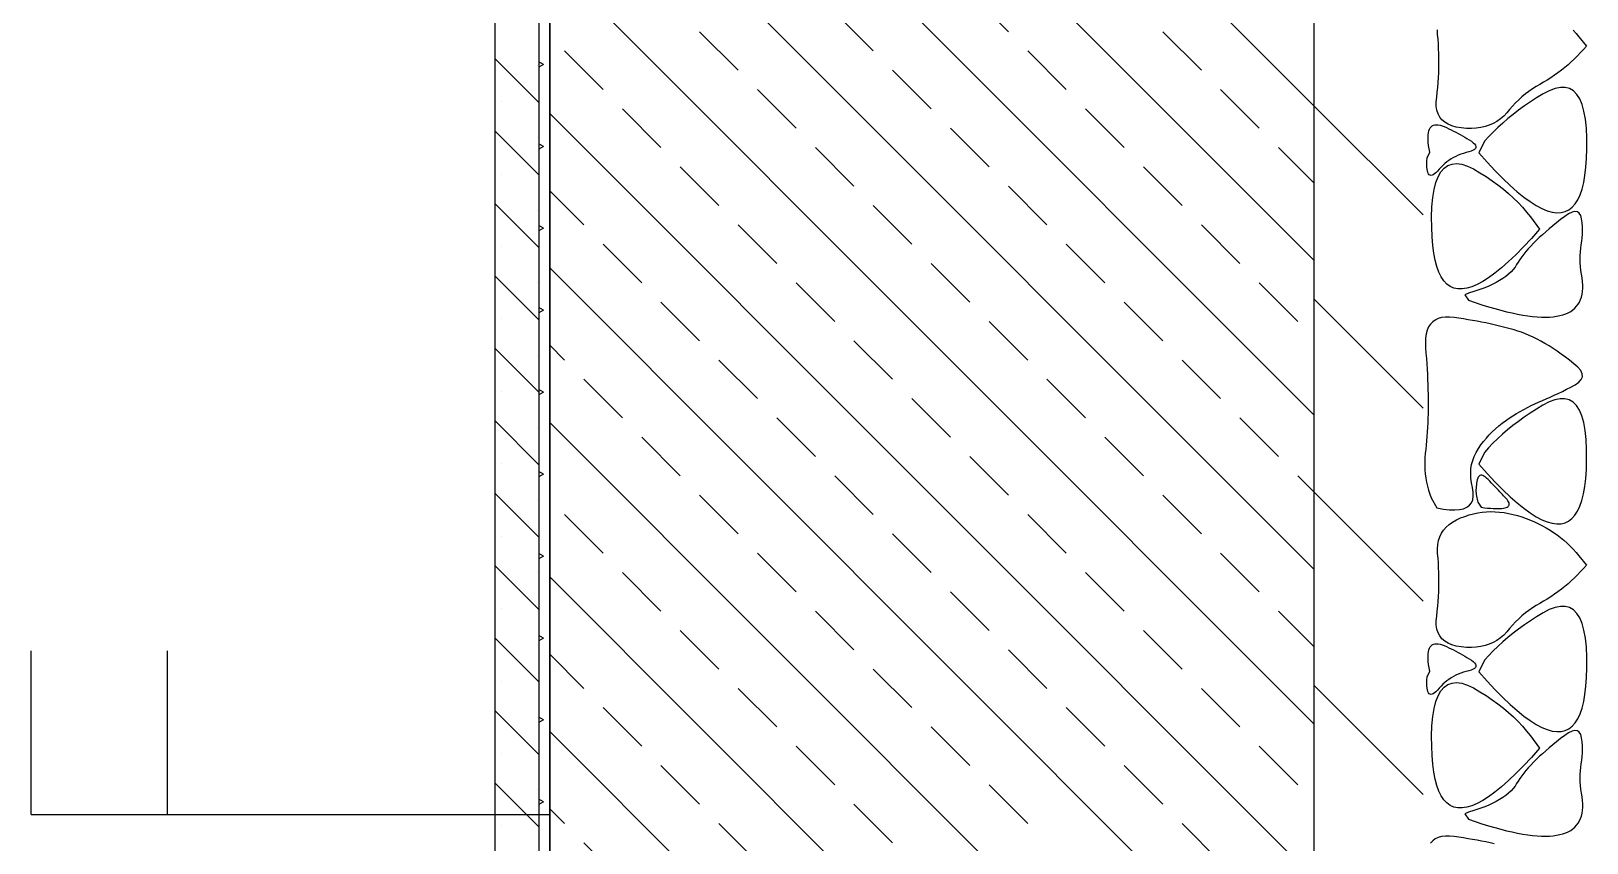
# Model space of a CAD drawing. Header units: metres. Extents: x -220 to 294, y -29 to 18.
# Drawn here: x 233.586 to 237.149, y 9.521 to 11.379 of the extents above; entities that cross this region are included whole.
import ezdxf

# ---------------------------------------------------------------- set-up
doc = ezdxf.new("R2010")
doc.units = ezdxf.units.M
doc.header["$MEASUREMENT"] = 0
doc.linetypes.add('DASHED4', pattern=[0.1875, 0.125, -0.0625])
for name, color, linetype in [('Cizgi', 7, 'Continuous'), ('Rota', 7, 'Continuous'), ('Standart', 7, 'Continuous'), ('Tarama', 7, 'Continuous')]:
    doc.layers.add(name, color=color, linetype=linetype)

msp = doc.modelspace()

# ---------------------------------------------------------------- linework, layer by layer
at = {"layer": 'Cizgi', "color": 59, "linetype": 'Continuous', "lineweight": -3}
for p, q in [((234.6488, 7.7242), (234.6488, 15.0424)), ((234.7738, 15.0424), (234.7738, 6.8492))]:
    msp.add_line(p, q, dxfattribs=at)
at = {"layer": 'Cizgi', "color": 38, "linetype": 'Continuous', "lineweight": -3}
msp.add_line((234.7488, 15.0424), (234.7488, 6.8492), dxfattribs=at)
at = {"layer": 'Cizgi', "color": 73, "linetype": 'DASHED4', "lineweight": -3}
msp.add_line((234.7738, 6.0992), (234.7738, 15.0424), dxfattribs=at)
at = {"layer": 'Rota', "color": 7, "linetype": 'Continuous', "lineweight": -3}
for p, q in [((234.7738, 4.9742), (234.7738, 15.0424)), ((236.5238, 15.0424), (236.5238, 6.2242))]:
    msp.add_line(p, q, dxfattribs=at)
at = {"layer": 'Standart', "color": 58, "linetype": 'Continuous', "lineweight": -3}
for p, q in [((233.5863, 9.5861), (233.5863, 9.9611)), ((233.8988, 9.5861), (233.8988, 9.9611)), ((233.5863, 9.5861), (234.7738, 9.5861))]:
    msp.add_line(p, q, dxfattribs=at)
at = {"layer": 'Tarama', "color": 58, "linetype": 'Continuous', "lineweight": -3}
for p, q in [((236.5238, 11.2081), (234.7738, 12.9581)), ((236.5238, 10.8546), (234.7738, 12.6046)), ((236.5238, 10.501), (234.7738, 12.251)), ((236.5238, 10.1475), (234.7738, 11.8975)), ((236.5238, 9.7939), (234.7738, 11.5439)), ((235.8241, 11.3775), (235.7357, 11.4659)), ((235.5148, 11.3333), (235.4264, 11.4217)), ((235.2054, 11.2891), (235.117, 11.3775)), ((236.2661, 11.2891), (236.1777, 11.3775)), ((234.896, 11.2449), (234.8076, 11.3333)), ((235.9567, 11.2449), (235.8683, 11.3333)), ((234.7488, 11.2154), (234.6488, 11.3154)), ((234.7469, 11.3002), (234.7469, 11.3002)), ((234.7594, 11.3026), (234.7488, 11.3087)), ((234.7594, 11.3026), (234.7488, 11.2965)), ((235.6473, 11.2007), (235.5589, 11.2891)), ((235.338, 11.1565), (235.2496, 11.2449)), ((236.3986, 11.1565), (236.3102, 11.2449)), ((234.664, 11.2173), (234.664, 11.2173)), ((236.5238, 9.4404), (234.7738, 11.1904)), ((235.0286, 11.1123), (234.9402, 11.2007)), ((236.0893, 11.1123), (236.0009, 11.2007)), ((236.7738, 10.9581), (236.5238, 11.2081)), ((235.7799, 11.0681), (235.6915, 11.1565)), ((234.7488, 11.0496), (234.6488, 11.1496)), ((234.7469, 11.1344), (234.7469, 11.1344)), ((234.7594, 11.1151), (234.7488, 11.1212)), ((234.7594, 11.1151), (234.7488, 11.109)), ((235.4706, 11.0239), (235.3822, 11.1123)), ((236.5238, 11.0313), (236.4428, 11.1123)), ((234.664, 11.0516), (234.664, 11.0516)), ((235.1612, 10.9798), (235.0728, 11.0681)), ((236.2219, 10.9798), (236.1335, 11.0681)), ((234.8518, 10.9356), (234.7738, 11.0136)), ((235.9125, 10.9356), (235.8241, 11.0239)), ((234.7488, 10.8839), (234.6488, 10.9839)), ((235.6031, 10.8914), (235.5148, 10.9798)), ((234.7469, 10.9687), (234.7469, 10.9687)), ((234.7594, 10.9276), (234.7488, 10.9337)), ((234.7594, 10.9276), (234.7488, 10.9215)), ((235.2938, 10.8472), (235.2054, 10.9356)), ((236.3544, 10.8472), (236.2661, 10.9356)), ((234.664, 10.8858), (234.664, 10.8858)), ((234.9844, 10.803), (234.896, 10.8914)), ((236.0451, 10.803), (235.9567, 10.8914)), ((236.5238, 9.0868), (234.7738, 10.8368)), ((235.7357, 10.7588), (235.6473, 10.8472)), ((234.7488, 10.7182), (234.6488, 10.8182)), ((234.7469, 10.803), (234.7469, 10.803)), ((235.4264, 10.7146), (235.338, 10.803)), ((236.487, 10.7146), (236.3986, 10.803)), ((235.117, 10.6704), (235.0286, 10.7588)), ((236.1777, 10.6704), (236.0893, 10.7588)), ((236.7738, 10.5162), (236.5238, 10.7662)), ((234.7594, 10.7401), (234.7488, 10.7462)), ((234.7594, 10.7401), (234.7488, 10.734)), ((234.664, 10.7201), (234.664, 10.7201)), ((235.8683, 10.6262), (235.7799, 10.7146)), ((234.7488, 10.5524), (234.6488, 10.6524)), ((234.8076, 10.6262), (234.7738, 10.66)), ((235.5589, 10.582), (235.4706, 10.6704)), ((234.7469, 10.6373), (234.7469, 10.6373)), ((235.2496, 10.5378), (235.1612, 10.6262)), ((236.3102, 10.5378), (236.2219, 10.6262)), ((234.9402, 10.4936), (234.8518, 10.582)), ((236.0009, 10.4936), (235.9125, 10.582)), ((234.664, 10.5544), (234.664, 10.5544)), ((234.7594, 10.5526), (234.7488, 10.5587)), ((234.7594, 10.5526), (234.7488, 10.5465)), ((235.6915, 10.4494), (235.6031, 10.5378)), ((234.7488, 10.3867), (234.6488, 10.4867)), ((236.5238, 8.7332), (234.7738, 10.4832)), ((235.3822, 10.4052), (235.2938, 10.4936)), ((236.4428, 10.4052), (236.3544, 10.4936)), ((234.7469, 10.4715), (234.7469, 10.4715)), ((235.0728, 10.361), (234.9844, 10.4494)), ((236.1335, 10.361), (236.0451, 10.4494)), ((235.8241, 10.3168), (235.7357, 10.4052)), ((234.664, 10.3887), (234.664, 10.3887)), ((234.7594, 10.3651), (234.7488, 10.3712)), ((234.7594, 10.3651), (234.7488, 10.359)), ((235.5148, 10.2726), (235.4264, 10.361)), ((236.5238, 10.3242), (236.487, 10.361)), ((234.7488, 10.221), (234.6488, 10.321)), ((234.7469, 10.3058), (234.7469, 10.3058)), ((235.2054, 10.2285), (235.117, 10.3168)), ((236.2661, 10.2285), (236.1777, 10.3168)), ((236.7738, 10.0742), (236.5238, 10.3242)), ((234.896, 10.1843), (234.8076, 10.2726)), ((235.9567, 10.1843), (235.8683, 10.2726)), ((235.6473, 10.1401), (235.5589, 10.2285)), ((234.664, 10.2229), (234.664, 10.2229)), ((234.7488, 10.0553), (234.6488, 10.1553)), ((234.7594, 10.1776), (234.7488, 10.1837)), ((234.7594, 10.1776), (234.7488, 10.1715)), ((235.338, 10.0959), (235.2496, 10.1843)), ((236.3986, 10.0959), (236.3102, 10.1843)), ((234.7469, 10.1401), (234.7469, 10.1401)), ((236.5238, 8.3797), (234.7738, 10.1297)), ((235.0286, 10.0517), (234.9402, 10.1401)), ((236.0893, 10.0517), (236.0009, 10.1401)), ((235.7799, 10.0075), (235.6915, 10.0959)), ((234.664, 10.0572), (234.664, 10.0572)), ((235.4706, 9.9633), (235.3822, 10.0517)), ((236.5238, 9.9707), (236.4428, 10.0517)), ((234.7488, 9.8895), (234.6488, 9.9895)), ((234.7594, 9.9901), (234.7488, 9.9962)), ((234.7594, 9.9901), (234.7488, 9.984)), ((235.1612, 9.9191), (235.0728, 10.0075)), ((236.2219, 9.9191), (236.1335, 10.0075)), ((234.7469, 9.9743), (234.7469, 9.9743)), ((234.8518, 9.8749), (234.7738, 9.9529)), ((235.9125, 9.8749), (235.8241, 9.9633)), ((235.6031, 9.8307), (235.5148, 9.9191)), ((234.664, 9.8915), (234.664, 9.8915)), ((235.2938, 9.7865), (235.2054, 9.8749)), ((236.3544, 9.7865), (236.2661, 9.8749)), ((236.7738, 9.6323), (236.5238, 9.8823)), ((234.7488, 9.7238), (234.6488, 9.8238)), ((234.7469, 9.8086), (234.7469, 9.8086)), ((234.7594, 9.8026), (234.7488, 9.8087)), ((234.7594, 9.8026), (234.7488, 9.7965)), ((234.9844, 9.7423), (234.896, 9.8307)), ((236.0451, 9.7423), (235.9567, 9.8307)), ((236.5238, 8.0261), (234.7738, 9.7761)), ((235.7357, 9.6981), (235.6473, 9.7865)), ((234.664, 9.7257), (234.664, 9.7257)), ((235.4264, 9.6539), (235.338, 9.7423)), ((236.487, 9.6539), (236.3986, 9.7423)), ((235.117, 9.6097), (235.0286, 9.6981)), ((236.1777, 9.6097), (236.0893, 9.6981)), ((234.7488, 9.5581), (234.6488, 9.6581)), ((234.7469, 9.6429), (234.7469, 9.6429)), ((234.7594, 9.6151), (234.7488, 9.6212)), ((235.8683, 9.5655), (235.7799, 9.6539)), ((234.7594, 9.6151), (234.7488, 9.609)), ((234.8076, 9.5655), (234.7738, 9.5994)), ((235.5589, 9.5213), (235.4706, 9.6097)), ((234.664, 9.56), (234.664, 9.56)), ((235.2496, 9.4772), (235.1612, 9.5655)), ((236.3102, 9.4772), (236.2219, 9.5655)), ((234.9402, 9.433), (234.8518, 9.5213))]:
    msp.add_line(p, q, dxfattribs=at)
at = {"layer": 'Tarama', "color": 36, "linetype": 'Continuous', "lineweight": -3}
for p, q in [((236.8069, 11.3713), (236.8067, 11.3817)), ((236.8079, 11.3604), (236.8069, 11.3713)), ((237.1175, 11.3808), (237.1242, 11.3734)), ((237.1242, 11.3734), (237.1307, 11.3657)), ((237.1307, 11.3657), (237.1477, 11.3446)), ((236.8087, 11.3495), (236.8079, 11.3604)), ((236.8093, 11.3385), (236.8087, 11.3495)), ((236.8098, 11.3275), (236.8093, 11.3385)), ((237.1343, 11.3296), (237.1274, 11.3224)), ((237.1411, 11.337), (237.1343, 11.3296)), ((237.1477, 11.3446), (237.1411, 11.337)), ((236.8096, 11.2834), (236.8099, 11.2944)), ((236.81, 11.3165), (236.8098, 11.3275)), ((236.8099, 11.2944), (236.8101, 11.3055)), ((236.8101, 11.3055), (236.81, 11.3165)), ((237.0981, 11.2956), (237.0904, 11.2894)), ((237.1057, 11.3019), (237.0981, 11.2956)), ((237.1131, 11.3085), (237.1057, 11.3019)), ((237.1203, 11.3154), (237.1131, 11.3085)), ((237.1274, 11.3224), (237.1203, 11.3154)), ((236.8074, 11.2501), (236.8083, 11.2612)), ((236.8083, 11.2612), (236.809, 11.2723)), ((236.809, 11.2723), (236.8096, 11.2834)), ((237.0497, 11.2616), (237.0411, 11.2566)), ((237.0581, 11.2667), (237.0497, 11.2616)), ((237.0664, 11.2721), (237.0581, 11.2667)), ((237.0746, 11.2776), (237.0664, 11.2721)), ((237.0826, 11.2834), (237.0746, 11.2776)), ((237.0904, 11.2894), (237.0826, 11.2834)), ((236.8039, 11.2169), (236.8049, 11.2278)), ((236.8049, 11.2278), (236.8063, 11.239)), ((236.8063, 11.239), (236.8074, 11.2501)), ((237.0002, 11.2285), (236.9928, 11.2218)), ((237.0079, 11.2349), (237.0002, 11.2285)), ((237.0159, 11.2409), (237.0079, 11.2349)), ((237.024, 11.2465), (237.0159, 11.2409)), ((237.0337, 11.226), (237.0195, 11.2168)), ((237.0324, 11.2517), (237.024, 11.2465)), ((237.0411, 11.2566), (237.0324, 11.2517)), ((237.0484, 11.235), (237.0337, 11.226)), ((237.0628, 11.2425), (237.0484, 11.235)), ((237.076, 11.2475), (237.0628, 11.2425)), ((237.0882, 11.2499), (237.076, 11.2475)), ((237.0992, 11.2498), (237.0882, 11.2499)), ((237.1091, 11.2471), (237.0992, 11.2498)), ((237.1179, 11.2418), (237.1091, 11.2471)), ((237.1256, 11.234), (237.1179, 11.2418)), ((237.1323, 11.2237), (237.1256, 11.234)), ((237.1378, 11.2108), (237.1323, 11.2237)), ((236.804, 11.2069), (236.8039, 11.2169)), ((236.8053, 11.1978), (236.804, 11.2069)), ((236.808, 11.1896), (236.8053, 11.1978)), ((236.8118, 11.1822), (236.808, 11.1896)), ((236.9653, 11.1915), (236.9584, 11.1842)), ((236.9719, 11.1995), (236.9653, 11.1915)), ((236.9799, 11.1883), (236.9677, 11.1785)), ((236.9786, 11.2073), (236.9719, 11.1995)), ((236.9856, 11.2148), (236.9786, 11.2073)), ((236.9926, 11.198), (236.9799, 11.1883)), ((236.9928, 11.2218), (236.9856, 11.2148)), ((237.0058, 11.2075), (236.9926, 11.198)), ((237.0195, 11.2168), (237.0058, 11.2075)), ((237.1422, 11.1953), (237.1378, 11.2108)), ((237.1454, 11.1773), (237.1422, 11.1953)), ((236.7871, 11.1505), (236.7885, 11.1542)), ((236.7885, 11.1542), (236.7902, 11.1573)), ((236.7902, 11.1573), (236.7923, 11.1598)), ((236.7923, 11.1598), (236.7948, 11.1618)), ((236.7948, 11.1618), (236.7976, 11.1632)), ((236.7976, 11.1632), (236.8008, 11.1641)), ((236.8008, 11.1641), (236.8043, 11.1644)), ((236.8043, 11.1644), (236.8083, 11.1642)), ((236.8083, 11.1642), (236.8125, 11.1634)), ((236.8169, 11.1758), (236.8118, 11.1822)), ((236.8125, 11.1634), (236.8172, 11.1621)), ((236.8233, 11.1703), (236.8169, 11.1758)), ((236.8172, 11.1621), (236.8222, 11.1602)), ((236.8222, 11.1602), (236.8275, 11.1579)), ((236.8309, 11.1656), (236.8233, 11.1703)), ((236.8275, 11.1579), (236.8328, 11.1554)), ((236.8397, 11.1619), (236.8309, 11.1656)), ((236.8328, 11.1554), (236.8381, 11.1528)), ((236.8381, 11.1528), (236.8433, 11.1502)), ((236.8498, 11.159), (236.8397, 11.1619)), ((236.8611, 11.1571), (236.8498, 11.159)), ((236.8731, 11.156), (236.8611, 11.1571)), ((236.8845, 11.1558), (236.8731, 11.156)), ((236.8955, 11.1564), (236.8845, 11.1558)), ((236.906, 11.1579), (236.8955, 11.1564)), ((236.916, 11.1602), (236.906, 11.1579)), ((236.9254, 11.1633), (236.916, 11.1602)), ((236.9344, 11.1672), (236.9254, 11.1633)), ((236.9449, 11.1583), (236.9343, 11.1479)), ((236.9429, 11.1721), (236.9344, 11.1672)), ((236.9509, 11.1777), (236.9429, 11.1721)), ((236.9561, 11.1685), (236.9449, 11.1583)), ((236.9584, 11.1842), (236.9509, 11.1777)), ((236.9677, 11.1785), (236.9561, 11.1685)), ((237.1476, 11.1567), (237.1454, 11.1773)), ((237.1487, 11.1336), (237.1476, 11.1567)), ((236.7852, 11.1363), (236.7854, 11.1416)), ((236.7852, 11.1304), (236.7852, 11.1363)), ((236.7857, 11.124), (236.7852, 11.1304)), ((236.7854, 11.1416), (236.7861, 11.1463)), ((236.7865, 11.1171), (236.7857, 11.124)), ((236.7861, 11.1463), (236.7871, 11.1505)), ((236.7876, 11.1096), (236.7865, 11.1171)), ((236.8433, 11.1502), (236.8486, 11.1475)), ((236.8486, 11.1475), (236.8538, 11.1447)), ((236.8538, 11.1447), (236.8589, 11.1419)), ((236.8589, 11.1419), (236.8641, 11.139)), ((236.8641, 11.139), (236.8692, 11.136)), ((236.8692, 11.136), (236.8743, 11.1329)), ((236.8743, 11.1329), (236.8794, 11.1298)), ((236.8794, 11.1298), (236.8844, 11.1266)), ((236.8844, 11.1266), (236.8886, 11.1235)), ((236.8886, 11.1235), (236.8918, 11.1206)), ((236.8918, 11.1206), (236.8939, 11.1178)), ((236.8939, 11.1178), (236.8949, 11.1151)), ((236.8949, 11.1151), (236.8949, 11.1126)), ((236.9146, 11.1268), (236.9017, 11.1002)), ((236.9242, 11.1374), (236.9146, 11.1268)), ((236.9343, 11.1479), (236.9242, 11.1374)), ((237.1488, 11.1097), (237.1487, 11.1336)), ((236.7824, 11.0743), (236.7825, 11.0811)), ((236.7825, 11.0811), (236.7828, 11.0887)), ((236.7828, 11.0887), (236.7892, 11.1015)), ((236.7892, 11.1015), (236.7876, 11.1096)), ((236.8281, 11.0795), (236.8235, 11.0756)), ((236.833, 11.083), (236.8281, 11.0795)), ((236.838, 11.0863), (236.833, 11.083)), ((236.8433, 11.0894), (236.838, 11.0863)), ((236.8487, 11.0922), (236.8433, 11.0894)), ((236.8544, 11.0947), (236.8487, 11.0922)), ((236.8602, 11.097), (236.8544, 11.0947)), ((236.8662, 11.0991), (236.8602, 11.097)), ((236.8725, 11.1009), (236.8662, 11.0991)), ((236.8787, 11.1025), (236.8725, 11.1009)), ((236.8841, 11.1042), (236.8787, 11.1025)), ((236.8884, 11.1061), (236.8841, 11.1042)), ((236.8916, 11.1081), (236.8884, 11.1061)), ((236.8938, 11.1103), (236.8916, 11.1081)), ((236.8949, 11.1126), (236.8938, 11.1103)), ((236.9017, 11.1002), (236.9208, 11.0788)), ((237.1467, 11.0672), (237.1482, 11.0875)), ((237.1482, 11.0875), (237.1488, 11.1097)), ((236.7826, 11.0683), (236.7824, 11.0743)), ((236.7831, 11.0631), (236.7826, 11.0683)), ((236.7839, 11.0587), (236.7831, 11.0631)), ((236.7849, 11.0551), (236.7839, 11.0587)), ((236.7863, 11.0522), (236.7849, 11.0551)), ((236.7879, 11.0502), (236.7863, 11.0522)), ((236.7897, 11.049), (236.7879, 11.0502)), ((236.7919, 11.0486), (236.7897, 11.049)), ((236.7943, 11.0489), (236.7919, 11.0486)), ((236.7971, 11.0501), (236.7943, 11.0489)), ((236.8, 11.0521), (236.7971, 11.0501)), ((236.8033, 11.0548), (236.8, 11.0521)), ((236.8031, 11.0321), (236.8083, 11.0456)), ((236.8069, 11.0584), (236.8033, 11.0548)), ((236.8107, 11.0627), (236.8069, 11.0584)), ((236.8083, 11.0456), (236.8145, 11.0566)), ((236.8148, 11.0673), (236.8107, 11.0627)), ((236.8145, 11.0566), (236.8219, 11.0651)), ((236.819, 11.0716), (236.8148, 11.0673)), ((236.8235, 11.0756), (236.819, 11.0716)), ((236.8219, 11.0651), (236.8304, 11.071)), ((236.8304, 11.071), (236.84, 11.0745)), ((236.84, 11.0745), (236.8506, 11.0755)), ((236.8506, 11.0755), (236.8624, 11.074)), ((236.8624, 11.074), (236.8752, 11.07)), ((236.8752, 11.07), (236.8892, 11.0634)), ((236.8892, 11.0634), (236.904, 11.0548)), ((236.904, 11.0548), (236.9182, 11.0458)), ((236.9182, 11.0458), (236.9319, 11.0365)), ((236.9208, 11.0788), (236.9391, 11.0592)), ((236.9391, 11.0592), (236.9567, 11.0414)), ((237.1416, 11.032), (237.1445, 11.0487)), ((237.1445, 11.0487), (237.1467, 11.0672)), ((236.796, 10.9977), (236.799, 11.0162)), ((236.799, 11.0162), (236.8031, 11.0321)), ((236.9319, 11.0365), (236.945, 11.027)), ((236.945, 11.027), (236.9575, 11.0172)), ((236.9567, 11.0414), (236.9735, 11.0255)), ((236.9575, 11.0172), (236.9694, 11.0072)), ((236.9735, 11.0255), (236.9895, 11.0114)), ((236.9895, 11.0114), (237.0048, 10.9991)), ((237.1333, 11.004), (237.1378, 11.0171)), ((237.1378, 11.0171), (237.1416, 11.032)), ((236.7933, 10.9533), (236.7941, 10.9767)), ((236.7941, 10.9767), (236.796, 10.9977)), ((236.9694, 11.0072), (236.9807, 10.9969)), ((236.9807, 10.9969), (236.9914, 10.9864)), ((236.9914, 10.9864), (237.0014, 10.9757)), ((237.0014, 10.9757), (237.0109, 10.9647)), ((237.0048, 10.9991), (237.0193, 10.9886)), ((237.0193, 10.9886), (237.033, 10.9799)), ((237.033, 10.9799), (237.046, 10.973)), ((237.046, 10.973), (237.0582, 10.9679)), ((237.1076, 10.9699), (237.1152, 10.9757)), ((237.1152, 10.9757), (237.122, 10.9833)), ((237.122, 10.9833), (237.128, 10.9928)), ((237.128, 10.9928), (237.1333, 11.004)), ((236.7934, 10.9299), (236.7933, 10.9533)), ((237.0109, 10.9647), (237.0198, 10.9535)), ((237.0198, 10.9535), (237.0406, 10.9255)), ((237.0582, 10.9679), (237.0696, 10.9647)), ((237.0696, 10.9647), (237.0803, 10.9633)), ((237.0795, 10.9403), (237.0709, 10.9334)), ((237.0886, 10.9474), (237.0795, 10.9403)), ((237.0803, 10.9633), (237.0901, 10.9636)), ((237.098, 10.9545), (237.0886, 10.9474)), ((237.0901, 10.9636), (237.0993, 10.9658)), ((237.107, 10.9605), (237.098, 10.9545)), ((237.0993, 10.9658), (237.1076, 10.9699)), ((237.1148, 10.9643), (237.107, 10.9605)), ((237.1215, 10.9658), (237.1148, 10.9643)), ((237.127, 10.965), (237.1215, 10.9658)), ((237.1314, 10.962), (237.127, 10.965)), ((237.1347, 10.9568), (237.1314, 10.962)), ((237.1368, 10.9493), (237.1347, 10.9568)), ((237.138, 10.9403), (237.1368, 10.9493)), ((237.1387, 10.9315), (237.138, 10.9403)), ((236.7942, 10.9084), (236.7934, 10.9299)), ((236.7958, 10.8886), (236.7942, 10.9084)), ((237.0217, 10.9043), (237.0035, 10.8849)), ((237.0406, 10.9255), (237.0217, 10.9043)), ((237.0398, 10.9063), (237.033, 10.8997)), ((237.047, 10.9129), (237.0398, 10.9063)), ((237.0546, 10.9197), (237.047, 10.9129)), ((237.0626, 10.9265), (237.0546, 10.9197)), ((237.0709, 10.9334), (237.0626, 10.9265)), ((237.1371, 10.898), (237.1382, 10.9061)), ((237.1382, 10.9061), (237.1388, 10.9144)), ((237.139, 10.9229), (237.1387, 10.9315)), ((237.1388, 10.9144), (237.139, 10.9229)), ((236.7982, 10.8706), (236.7958, 10.8886)), ((236.8013, 10.8544), (236.7982, 10.8706)), ((236.9861, 10.8672), (236.9694, 10.8514)), ((237.0035, 10.8849), (236.9861, 10.8672)), ((237.0043, 10.8682), (236.9997, 10.8621)), ((237.0093, 10.8743), (237.0043, 10.8682)), ((237.0147, 10.8805), (237.0093, 10.8743)), ((237.0204, 10.8868), (237.0147, 10.8805)), ((237.0265, 10.8932), (237.0204, 10.8868)), ((237.033, 10.8997), (237.0265, 10.8932)), ((237.1335, 10.8654), (237.1339, 10.8737)), ((237.1339, 10.8737), (237.1347, 10.8819)), ((237.1347, 10.8819), (237.1358, 10.89)), ((237.1358, 10.89), (237.1371, 10.898)), ((236.8051, 10.84), (236.8013, 10.8544)), ((236.8098, 10.8273), (236.8051, 10.84)), ((236.9535, 10.8373), (236.9383, 10.825)), ((236.9694, 10.8514), (236.9535, 10.8373)), ((236.9802, 10.8332), (236.9753, 10.8278)), ((236.9844, 10.8388), (236.9802, 10.8332)), ((236.988, 10.8444), (236.9844, 10.8388)), ((236.9916, 10.8503), (236.988, 10.8444)), ((236.9955, 10.8561), (236.9916, 10.8503)), ((236.9997, 10.8621), (236.9955, 10.8561)), ((237.1335, 10.857), (237.1335, 10.8654)), ((237.1338, 10.8486), (237.1335, 10.857)), ((237.1344, 10.84), (237.1338, 10.8486)), ((237.1353, 10.8314), (237.1344, 10.84)), ((237.1366, 10.8227), (237.1353, 10.8314)), ((236.8151, 10.8165), (236.8098, 10.8273)), ((236.8212, 10.8074), (236.8151, 10.8165)), ((236.8281, 10.8001), (236.8212, 10.8074)), ((236.8357, 10.7946), (236.8281, 10.8001)), ((236.8441, 10.7908), (236.8357, 10.7946)), ((236.8973, 10.7988), (236.8852, 10.7937)), ((236.9102, 10.8058), (236.8973, 10.7988)), ((236.9239, 10.8145), (236.9102, 10.8058)), ((236.9226, 10.7947), (236.9125, 10.7906)), ((236.9321, 10.7989), (236.9226, 10.7947)), ((236.9383, 10.825), (236.9239, 10.8145)), ((236.941, 10.8034), (236.9321, 10.7989)), ((236.9491, 10.8079), (236.941, 10.8034)), ((236.9567, 10.8127), (236.9491, 10.8079)), ((236.9635, 10.8176), (236.9567, 10.8127)), ((236.9697, 10.8226), (236.9635, 10.8176)), ((236.9753, 10.8278), (236.9697, 10.8226)), ((237.138, 10.814), (237.1366, 10.8227)), ((237.139, 10.8057), (237.138, 10.814)), ((237.1394, 10.7978), (237.139, 10.8057)), ((237.1394, 10.7903), (237.1394, 10.7978)), ((236.8533, 10.7889), (236.8441, 10.7908)), ((236.8631, 10.7887), (236.8533, 10.7889)), ((236.8738, 10.7903), (236.8631, 10.7887)), ((236.8781, 10.7792), (236.8693, 10.7756)), ((236.8693, 10.7756), (236.8775, 10.763)), ((236.8852, 10.7937), (236.8738, 10.7903)), ((236.8775, 10.763), (236.8933, 10.7576)), ((236.8902, 10.7828), (236.8781, 10.7792)), ((236.9017, 10.7866), (236.8902, 10.7828)), ((236.9125, 10.7906), (236.9017, 10.7866)), ((237.1287, 10.7538), (237.1317, 10.7589)), ((237.1317, 10.7589), (237.1342, 10.7643)), ((237.1342, 10.7643), (237.1363, 10.7702)), ((237.1363, 10.7702), (237.1378, 10.7765)), ((237.1378, 10.7765), (237.1388, 10.7832)), ((237.1388, 10.7832), (237.1394, 10.7903)), ((236.8249, 10.7242), (236.8162, 10.7231)), ((236.8345, 10.7242), (236.8249, 10.7242)), ((236.8449, 10.7232), (236.8345, 10.7242)), ((236.8557, 10.7217), (236.8449, 10.7232)), ((236.8933, 10.7576), (236.9086, 10.7526)), ((236.9086, 10.7526), (236.9235, 10.748)), ((236.9235, 10.748), (236.9378, 10.7439)), ((236.9378, 10.7439), (236.9517, 10.7401)), ((236.9517, 10.7401), (236.965, 10.7367)), ((236.965, 10.7367), (236.9779, 10.7338)), ((236.9779, 10.7338), (236.9903, 10.7312)), ((236.9903, 10.7312), (237.0022, 10.729)), ((237.0022, 10.729), (237.0135, 10.7273)), ((237.0135, 10.7273), (237.0244, 10.7259)), ((237.0244, 10.7259), (237.0348, 10.725)), ((237.0348, 10.725), (237.0448, 10.7244)), ((237.0448, 10.7244), (237.0542, 10.7242)), ((237.0542, 10.7242), (237.0631, 10.7245)), ((237.0631, 10.7245), (237.0715, 10.7252)), ((237.0715, 10.7252), (237.0795, 10.7262)), ((237.0795, 10.7262), (237.0869, 10.7277)), ((237.0869, 10.7277), (237.0939, 10.7295)), ((237.0939, 10.7295), (237.1003, 10.7318)), ((237.1003, 10.7318), (237.1063, 10.7344)), ((237.1063, 10.7344), (237.1118, 10.7375)), ((237.1118, 10.7375), (237.1167, 10.741)), ((237.1167, 10.741), (237.1212, 10.7448)), ((237.1212, 10.7448), (237.1252, 10.7491)), ((237.1252, 10.7491), (237.1287, 10.7538)), ((236.7832, 10.6944), (236.7809, 10.6859)), ((236.7865, 10.7018), (236.7832, 10.6944)), ((236.7906, 10.7082), (236.7865, 10.7018)), ((236.7957, 10.7135), (236.7906, 10.7082)), ((236.8016, 10.7177), (236.7957, 10.7135)), ((236.8085, 10.7209), (236.8016, 10.7177)), ((236.8162, 10.7231), (236.8085, 10.7209)), ((236.8664, 10.7201), (236.8557, 10.7217)), ((236.8769, 10.7184), (236.8664, 10.7201)), ((236.8872, 10.7167), (236.8769, 10.7184)), ((236.8974, 10.7148), (236.8872, 10.7167)), ((236.9074, 10.7129), (236.8974, 10.7148)), ((236.9173, 10.711), (236.9074, 10.7129)), ((236.927, 10.7089), (236.9173, 10.711)), ((236.9366, 10.7068), (236.927, 10.7089)), ((236.946, 10.7046), (236.9366, 10.7068)), ((236.9552, 10.7023), (236.946, 10.7046)), ((236.9643, 10.7), (236.9552, 10.7023)), ((236.9732, 10.6975), (236.9643, 10.7)), ((236.982, 10.695), (236.9732, 10.6975)), ((236.9906, 10.6925), (236.982, 10.695)), ((236.9993, 10.6896), (236.9906, 10.6925)), ((237.008, 10.6863), (236.9993, 10.6896)), ((236.7795, 10.6764), (236.7789, 10.6658)), ((236.7789, 10.6658), (236.7793, 10.6542)), ((236.7793, 10.6542), (236.7803, 10.6418)), ((236.7809, 10.6859), (236.7795, 10.6764)), ((237.0168, 10.6826), (237.008, 10.6863)), ((237.0257, 10.6786), (237.0168, 10.6826)), ((237.0347, 10.6742), (237.0257, 10.6786)), ((237.0437, 10.6694), (237.0347, 10.6742)), ((237.0529, 10.6643), (237.0437, 10.6694)), ((237.0621, 10.6588), (237.0529, 10.6643)), ((237.0714, 10.6529), (237.0621, 10.6588)), ((237.0807, 10.6466), (237.0714, 10.6529)), ((236.7803, 10.6418), (236.7813, 10.6295)), ((236.7813, 10.6295), (236.7822, 10.6174)), ((236.7822, 10.6174), (236.7829, 10.6053)), ((237.0902, 10.6399), (237.0807, 10.6466)), ((237.0997, 10.6329), (237.0902, 10.6399)), ((237.1093, 10.6255), (237.0997, 10.6329)), ((237.119, 10.6177), (237.1093, 10.6255)), ((237.1283, 10.6097), (237.119, 10.6177)), ((236.7829, 10.6053), (236.7836, 10.5935)), ((236.7836, 10.5935), (236.7841, 10.5817)), ((236.7841, 10.5817), (236.7846, 10.5701)), ((237.1348, 10.602), (237.1283, 10.6097)), ((237.1305, 10.5754), (237.1361, 10.5814)), ((237.1383, 10.5947), (237.1348, 10.602)), ((237.1361, 10.5814), (237.1387, 10.5879)), ((237.1387, 10.5879), (237.1383, 10.5947)), ((236.7846, 10.5701), (236.7849, 10.5586)), ((236.7849, 10.5586), (236.7851, 10.5473)), ((236.7851, 10.5473), (236.7853, 10.5361)), ((237.0648, 10.5412), (237.074, 10.5454)), ((237.074, 10.5454), (237.0832, 10.5498)), ((237.0832, 10.5498), (237.0927, 10.5544)), ((237.0927, 10.5544), (237.1022, 10.5593)), ((237.1022, 10.5593), (237.112, 10.5644)), ((237.112, 10.5644), (237.1219, 10.5697)), ((237.1219, 10.5697), (237.1305, 10.5754)), ((236.7852, 10.5141), (236.785, 10.5033)), ((236.7853, 10.525), (236.7852, 10.5141)), ((236.7853, 10.5361), (236.7853, 10.525)), ((236.9957, 10.5084), (237.0041, 10.5131)), ((237.0041, 10.5131), (237.0126, 10.5176)), ((237.0126, 10.5176), (237.0211, 10.5219)), ((237.0332, 10.5138), (237.019, 10.5046)), ((237.0211, 10.5219), (237.0297, 10.526)), ((237.0297, 10.526), (237.0383, 10.5299)), ((237.048, 10.5228), (237.0332, 10.5138)), ((237.0383, 10.5299), (237.047, 10.5336)), ((237.047, 10.5336), (237.0559, 10.5373)), ((237.0623, 10.5303), (237.048, 10.5228)), ((237.0559, 10.5373), (237.0648, 10.5412)), ((237.0756, 10.5353), (237.0623, 10.5303)), ((237.0877, 10.5377), (237.0756, 10.5353)), ((237.0987, 10.5376), (237.0877, 10.5377)), ((237.1086, 10.5349), (237.0987, 10.5376)), ((237.1175, 10.5296), (237.1086, 10.5349)), ((237.1252, 10.5218), (237.1175, 10.5296)), ((237.1318, 10.5115), (237.1252, 10.5218)), ((237.1373, 10.4985), (237.1318, 10.5115)), ((236.7843, 10.4822), (236.7838, 10.4718)), ((236.7847, 10.4927), (236.7843, 10.4822)), ((236.785, 10.5033), (236.7847, 10.4927)), ((236.9394, 10.4689), (236.9469, 10.4754)), ((236.9469, 10.4754), (236.9546, 10.4816)), ((236.9546, 10.4816), (236.9626, 10.4874)), ((236.9626, 10.4874), (236.9708, 10.493)), ((236.9794, 10.4761), (236.9672, 10.4662)), ((236.9708, 10.493), (236.9791, 10.4983)), ((236.9791, 10.4983), (236.9873, 10.5035)), ((236.9921, 10.4858), (236.9794, 10.4761)), ((236.9873, 10.5035), (236.9957, 10.5084)), ((237.0053, 10.4953), (236.9921, 10.4858)), ((237.019, 10.5046), (237.0053, 10.4953)), ((237.1417, 10.4831), (237.1373, 10.4985)), ((237.145, 10.4651), (237.1417, 10.4831)), ((236.7817, 10.4415), (236.7807, 10.4316)), ((236.7825, 10.4514), (236.7817, 10.4415)), ((236.7832, 10.4615), (236.7825, 10.4514)), ((236.7838, 10.4718), (236.7832, 10.4615)), ((236.9061, 10.4318), (236.9123, 10.4398)), ((236.9123, 10.4398), (236.9187, 10.4476)), ((236.9187, 10.4476), (236.9253, 10.455)), ((236.9253, 10.455), (236.9322, 10.4621)), ((236.9322, 10.4621), (236.9394, 10.4689)), ((236.9444, 10.4461), (236.9338, 10.4357)), ((236.9556, 10.4562), (236.9444, 10.4461)), ((236.9672, 10.4662), (236.9556, 10.4562)), ((237.1472, 10.4445), (237.145, 10.4651)), ((237.1482, 10.4214), (237.1472, 10.4445)), ((236.7778, 10.4029), (236.7774, 10.3934)), ((236.7786, 10.4124), (236.7778, 10.4029)), ((236.7797, 10.4219), (236.7786, 10.4124)), ((236.7807, 10.4316), (236.7797, 10.4219)), ((236.8873, 10.3964), (236.8907, 10.4057)), ((236.8907, 10.4057), (236.895, 10.4147)), ((236.895, 10.4147), (236.9003, 10.4234)), ((236.9003, 10.4234), (236.9061, 10.4318)), ((236.9141, 10.4146), (236.9012, 10.3879)), ((236.9237, 10.4252), (236.9141, 10.4146)), ((236.9338, 10.4357), (236.9237, 10.4252)), ((237.1483, 10.3975), (237.1482, 10.4214)), ((236.7774, 10.3934), (236.7774, 10.384)), ((236.7774, 10.384), (236.7779, 10.3747)), ((236.7779, 10.3747), (236.7787, 10.3654)), ((236.8828, 10.3667), (236.8833, 10.3769)), ((236.8833, 10.3769), (236.8848, 10.3868)), ((236.8848, 10.3868), (236.8873, 10.3964)), ((236.9012, 10.3879), (236.9203, 10.3666)), ((237.1463, 10.355), (237.1477, 10.3753)), ((237.1477, 10.3753), (237.1483, 10.3975)), ((236.7787, 10.3654), (236.78, 10.3561)), ((236.78, 10.3561), (236.7817, 10.3469)), ((236.7817, 10.3469), (236.7837, 10.3378)), ((236.7837, 10.3378), (236.7862, 10.3287)), ((236.8832, 10.3562), (236.8828, 10.3667)), ((236.8845, 10.3454), (236.8832, 10.3562)), ((236.8868, 10.3343), (236.8845, 10.3454)), ((236.8886, 10.3237), (236.8868, 10.3343)), ((236.895, 10.3329), (236.8949, 10.3292)), ((236.8953, 10.3367), (236.895, 10.3329)), ((236.8957, 10.3405), (236.8953, 10.3367)), ((236.8963, 10.3443), (236.8957, 10.3405)), ((236.897, 10.3482), (236.8963, 10.3443)), ((236.8979, 10.3521), (236.897, 10.3482)), ((236.8989, 10.3556), (236.8979, 10.3521)), ((236.9002, 10.3583), (236.8989, 10.3556)), ((236.9018, 10.3604), (236.9002, 10.3583)), ((236.9036, 10.3618), (236.9018, 10.3604)), ((236.9056, 10.3625), (236.9036, 10.3618)), ((236.9079, 10.3625), (236.9056, 10.3625)), ((236.9104, 10.3619), (236.9079, 10.3625)), ((236.9131, 10.3606), (236.9104, 10.3619)), ((236.9161, 10.3586), (236.9131, 10.3606)), ((236.9193, 10.3559), (236.9161, 10.3586)), ((236.9228, 10.3526), (236.9193, 10.3559)), ((236.9203, 10.3666), (236.9387, 10.347)), ((236.9264, 10.3489), (236.9228, 10.3526)), ((236.9299, 10.3452), (236.9264, 10.3489)), ((236.9333, 10.3417), (236.9299, 10.3452)), ((236.9367, 10.3382), (236.9333, 10.3417)), ((236.94, 10.3347), (236.9367, 10.3382)), ((236.9387, 10.347), (236.9562, 10.3292)), ((236.9432, 10.3314), (236.94, 10.3347)), ((236.9463, 10.3281), (236.9432, 10.3314)), ((237.1411, 10.3198), (237.1441, 10.3365)), ((237.1441, 10.3365), (237.1463, 10.355)), ((236.7862, 10.3287), (236.7892, 10.3196)), ((236.7892, 10.3196), (236.7925, 10.3106)), ((236.7925, 10.3106), (236.8051, 10.288)), ((236.8801, 10.2937), (236.8846, 10.2994)), ((236.8846, 10.2994), (236.8875, 10.3063)), ((236.8875, 10.3063), (236.8888, 10.3144)), ((236.8888, 10.3144), (236.8886, 10.3237)), ((236.8949, 10.3292), (236.8949, 10.3255)), ((236.8949, 10.3255), (236.8951, 10.3218)), ((236.8951, 10.3218), (236.8954, 10.3182)), ((236.8954, 10.3182), (236.8959, 10.3146)), ((236.8959, 10.3146), (236.8965, 10.3111)), ((236.8965, 10.3111), (236.8972, 10.3076)), ((236.8972, 10.3076), (236.8981, 10.3042)), ((236.8981, 10.3042), (236.8991, 10.3007)), ((236.8991, 10.3007), (236.9064, 10.2892)), ((236.9494, 10.3248), (236.9463, 10.3281)), ((236.9524, 10.3216), (236.9494, 10.3248)), ((236.9554, 10.3185), (236.9524, 10.3216)), ((236.9582, 10.3154), (236.9554, 10.3185)), ((236.9562, 10.3292), (236.973, 10.3133)), ((236.9611, 10.3124), (236.9582, 10.3154)), ((236.9638, 10.3095), (236.9611, 10.3124)), ((236.9662, 10.3067), (236.9638, 10.3095)), ((236.9681, 10.3041), (236.9662, 10.3067)), ((236.9696, 10.3017), (236.9681, 10.3041)), ((236.9706, 10.2994), (236.9696, 10.3017)), ((236.9711, 10.2973), (236.9706, 10.2994)), ((236.9711, 10.2954), (236.9711, 10.2973)), ((236.973, 10.3133), (236.9891, 10.2992)), ((236.9891, 10.2992), (237.0043, 10.2869)), ((237.1328, 10.2918), (237.1374, 10.3049)), ((237.1374, 10.3049), (237.1411, 10.3198)), ((236.8051, 10.288), (236.8206, 10.2851)), ((236.8206, 10.2851), (236.8344, 10.2835)), ((236.8344, 10.2835), (236.8467, 10.2832)), ((236.8413, 10.2555), (236.8502, 10.2604)), ((236.8467, 10.2832), (236.8574, 10.284)), ((236.8502, 10.2604), (236.8597, 10.2647)), ((236.8574, 10.284), (236.8665, 10.286)), ((236.8597, 10.2647), (236.8694, 10.2684)), ((236.8665, 10.286), (236.8741, 10.2893)), ((236.8694, 10.2684), (236.8791, 10.2716)), ((236.8741, 10.2893), (236.8801, 10.2937)), ((236.8791, 10.2716), (236.8889, 10.2742)), ((236.8889, 10.2742), (236.8988, 10.2763)), ((236.8988, 10.2763), (236.9087, 10.2778)), ((236.9064, 10.2892), (236.9141, 10.2883)), ((236.9087, 10.2778), (236.9187, 10.2788)), ((236.9141, 10.2883), (236.9212, 10.2875)), ((236.9187, 10.2788), (236.9287, 10.2792)), ((236.9212, 10.2875), (236.9279, 10.2869)), ((236.9279, 10.2869), (236.9341, 10.2865)), ((236.9287, 10.2792), (236.9388, 10.279)), ((236.9341, 10.2865), (236.9398, 10.2863)), ((236.9388, 10.279), (236.949, 10.2783)), ((236.9398, 10.2863), (236.945, 10.2862)), ((236.945, 10.2862), (236.9498, 10.2863)), ((236.949, 10.2783), (236.9592, 10.2771)), ((236.9498, 10.2863), (236.9541, 10.2866)), ((236.9541, 10.2866), (236.9579, 10.2871)), ((236.9579, 10.2871), (236.9612, 10.2878)), ((236.9592, 10.2771), (236.9695, 10.2752)), ((236.9612, 10.2878), (236.964, 10.2886)), ((236.964, 10.2886), (236.9664, 10.2896)), ((236.9664, 10.2896), (236.9683, 10.2908)), ((236.9683, 10.2908), (236.9697, 10.2922)), ((236.9695, 10.2752), (236.9798, 10.2729)), ((236.9697, 10.2922), (236.9706, 10.2937)), ((236.9706, 10.2937), (236.9711, 10.2954)), ((236.9798, 10.2729), (236.9901, 10.2701)), ((236.9901, 10.2701), (237.0002, 10.267)), ((237.0002, 10.267), (237.01, 10.2636)), ((237.0043, 10.2869), (237.0188, 10.2764)), ((237.01, 10.2636), (237.0196, 10.2599)), ((237.0188, 10.2764), (237.0326, 10.2677)), ((237.0326, 10.2677), (237.0455, 10.2608)), ((237.0455, 10.2608), (237.0577, 10.2557)), ((237.1071, 10.2576), (237.1147, 10.2635)), ((237.1147, 10.2635), (237.1215, 10.2711)), ((237.1215, 10.2711), (237.1276, 10.2805)), ((237.1276, 10.2805), (237.1328, 10.2918)), ((236.8121, 10.2218), (236.8159, 10.2298)), ((236.8159, 10.2298), (236.8208, 10.2371)), ((236.8208, 10.2371), (236.8266, 10.2439)), ((236.8266, 10.2439), (236.8334, 10.25)), ((236.8334, 10.25), (236.8413, 10.2555)), ((237.0196, 10.2599), (237.029, 10.2559)), ((237.029, 10.2559), (237.0382, 10.2517)), ((237.0382, 10.2517), (237.0471, 10.2471)), ((237.0471, 10.2471), (237.0559, 10.2423)), ((237.0559, 10.2423), (237.0644, 10.2372)), ((237.0577, 10.2557), (237.0691, 10.2525)), ((237.0644, 10.2372), (237.0726, 10.2318)), ((237.0691, 10.2525), (237.0798, 10.2511)), ((237.0726, 10.2318), (237.0807, 10.2261)), ((237.0798, 10.2511), (237.0897, 10.2514)), ((237.0807, 10.2261), (237.0885, 10.2201)), ((237.0897, 10.2514), (237.0988, 10.2536)), ((237.0988, 10.2536), (237.1071, 10.2576)), ((236.8067, 10.1943), (236.8075, 10.204)), ((236.8069, 10.1838), (236.8067, 10.1943)), ((236.8075, 10.204), (236.8093, 10.2132)), ((236.8093, 10.2132), (236.8121, 10.2218)), ((237.0885, 10.2201), (237.0961, 10.2138)), ((237.0961, 10.2138), (237.1034, 10.2073)), ((237.1034, 10.2073), (237.1106, 10.2004)), ((237.1106, 10.2004), (237.1175, 10.1933)), ((237.1175, 10.1933), (237.1242, 10.1859)), ((236.8079, 10.1729), (236.8069, 10.1838)), ((236.8087, 10.162), (236.8079, 10.1729)), ((236.8093, 10.151), (236.8087, 10.162)), ((237.1242, 10.1859), (237.1307, 10.1782)), ((237.1307, 10.1782), (237.1477, 10.1571)), ((237.1477, 10.1571), (237.1411, 10.1495)), ((236.8098, 10.14), (236.8093, 10.151)), ((236.81, 10.129), (236.8098, 10.14)), ((236.8099, 10.1069), (236.8101, 10.118)), ((236.8101, 10.118), (236.81, 10.129)), ((237.1131, 10.121), (237.1057, 10.1144)), ((237.1203, 10.1279), (237.1131, 10.121)), ((237.1274, 10.1349), (237.1203, 10.1279)), ((237.1343, 10.1421), (237.1274, 10.1349)), ((237.1411, 10.1495), (237.1343, 10.1421)), ((236.8083, 10.0737), (236.809, 10.0848)), ((236.809, 10.0848), (236.8096, 10.0959)), ((236.8096, 10.0959), (236.8099, 10.1069)), ((237.0664, 10.0846), (237.0581, 10.0792)), ((237.0746, 10.0901), (237.0664, 10.0846)), ((237.0826, 10.0959), (237.0746, 10.0901)), ((237.0904, 10.1019), (237.0826, 10.0959)), ((237.0981, 10.1081), (237.0904, 10.1019)), ((237.1057, 10.1144), (237.0981, 10.1081)), ((236.8049, 10.0403), (236.8063, 10.0515)), ((236.8063, 10.0515), (236.8074, 10.0626)), ((236.8074, 10.0626), (236.8083, 10.0737)), ((237.0079, 10.0474), (237.0002, 10.041)), ((237.0159, 10.0534), (237.0079, 10.0474)), ((237.024, 10.059), (237.0159, 10.0534)), ((237.0324, 10.0642), (237.024, 10.059)), ((237.0411, 10.0691), (237.0324, 10.0642)), ((237.0484, 10.0475), (237.0337, 10.0385)), ((237.0497, 10.0741), (237.0411, 10.0691)), ((237.0628, 10.055), (237.0484, 10.0475)), ((237.0581, 10.0792), (237.0497, 10.0741)), ((237.076, 10.06), (237.0628, 10.055)), ((237.0882, 10.0624), (237.076, 10.06)), ((237.0992, 10.0623), (237.0882, 10.0624)), ((237.1091, 10.0596), (237.0992, 10.0623)), ((237.1179, 10.0543), (237.1091, 10.0596)), ((237.1256, 10.0465), (237.1179, 10.0543)), ((237.1323, 10.0362), (237.1256, 10.0465)), ((236.8039, 10.0294), (236.8049, 10.0403)), ((236.804, 10.0194), (236.8039, 10.0294)), ((236.8053, 10.0103), (236.804, 10.0194)), ((236.9719, 10.012), (236.9653, 10.004)), ((236.9786, 10.0198), (236.9719, 10.012)), ((236.9856, 10.0273), (236.9786, 10.0198)), ((236.9928, 10.0343), (236.9856, 10.0273)), ((237.0058, 10.02), (236.9926, 10.0105)), ((237.0002, 10.041), (236.9928, 10.0343)), ((237.0195, 10.0293), (237.0058, 10.02)), ((237.0337, 10.0385), (237.0195, 10.0293)), ((237.1378, 10.0233), (237.1323, 10.0362)), ((237.1422, 10.0078), (237.1378, 10.0233)), ((236.7948, 9.9743), (236.7976, 9.9757)), ((236.7976, 9.9757), (236.8008, 9.9766)), ((236.8008, 9.9766), (236.8043, 9.9769)), ((236.8043, 9.9769), (236.8083, 9.9767)), ((236.808, 10.0021), (236.8053, 10.0103)), ((236.8118, 9.9947), (236.808, 10.0021)), ((236.8083, 9.9767), (236.8125, 9.9759)), ((236.8169, 9.9883), (236.8118, 9.9947)), ((236.8125, 9.9759), (236.8172, 9.9746)), ((236.8233, 9.9828), (236.8169, 9.9883)), ((236.8309, 9.9781), (236.8233, 9.9828)), ((236.8397, 9.9744), (236.8309, 9.9781)), ((236.9254, 9.9758), (236.916, 9.9727)), ((236.9344, 9.9797), (236.9254, 9.9758)), ((236.9429, 9.9846), (236.9344, 9.9797)), ((236.9509, 9.9902), (236.9429, 9.9846)), ((236.9561, 9.981), (236.9449, 9.9708)), ((236.9584, 9.9967), (236.9509, 9.9902)), ((236.9677, 9.991), (236.9561, 9.981)), ((236.9653, 10.004), (236.9584, 9.9967)), ((236.9799, 10.0008), (236.9677, 9.991)), ((236.9926, 10.0105), (236.9799, 10.0008)), ((237.1454, 9.9898), (237.1422, 10.0078)), ((237.1476, 9.9692), (237.1454, 9.9898)), ((236.7852, 9.9488), (236.7854, 9.9541)), ((236.7852, 9.9429), (236.7852, 9.9488)), ((236.7857, 9.9365), (236.7852, 9.9429)), ((236.7854, 9.9541), (236.7861, 9.9588)), ((236.7861, 9.9588), (236.7871, 9.963)), ((236.7871, 9.963), (236.7885, 9.9667)), ((236.7885, 9.9667), (236.7902, 9.9698)), ((236.7902, 9.9698), (236.7923, 9.9723)), ((236.7923, 9.9723), (236.7948, 9.9743)), ((236.8172, 9.9746), (236.8222, 9.9727)), ((236.8222, 9.9727), (236.8275, 9.9704)), ((236.8275, 9.9704), (236.8328, 9.9679)), ((236.8328, 9.9679), (236.8381, 9.9653)), ((236.8381, 9.9653), (236.8433, 9.9627)), ((236.8498, 9.9715), (236.8397, 9.9744)), ((236.8433, 9.9627), (236.8486, 9.96)), ((236.8486, 9.96), (236.8538, 9.9572)), ((236.8611, 9.9696), (236.8498, 9.9715)), ((236.8538, 9.9572), (236.8589, 9.9544)), ((236.8589, 9.9544), (236.8641, 9.9515)), ((236.8731, 9.9685), (236.8611, 9.9696)), ((236.8641, 9.9515), (236.8692, 9.9485)), ((236.8692, 9.9485), (236.8743, 9.9454)), ((236.8845, 9.9683), (236.8731, 9.9685)), ((236.8743, 9.9454), (236.8794, 9.9423)), ((236.8794, 9.9423), (236.8844, 9.9391)), ((236.8955, 9.9689), (236.8845, 9.9683)), ((236.906, 9.9704), (236.8955, 9.9689)), ((236.916, 9.9727), (236.906, 9.9704)), ((236.9242, 9.9499), (236.9146, 9.9393)), ((236.9343, 9.9604), (236.9242, 9.9499)), ((236.9449, 9.9708), (236.9343, 9.9604)), ((237.1487, 9.9461), (237.1476, 9.9692)), ((237.1488, 9.9222), (237.1487, 9.9461)), ((236.7828, 9.9012), (236.7892, 9.914)), ((236.7865, 9.9296), (236.7857, 9.9365)), ((236.7876, 9.9221), (236.7865, 9.9296)), ((236.7892, 9.914), (236.7876, 9.9221)), ((236.8487, 9.9047), (236.8433, 9.9019)), ((236.8544, 9.9072), (236.8487, 9.9047)), ((236.8602, 9.9095), (236.8544, 9.9072)), ((236.8662, 9.9116), (236.8602, 9.9095)), ((236.8725, 9.9134), (236.8662, 9.9116)), ((236.8787, 9.915), (236.8725, 9.9134)), ((236.8841, 9.9167), (236.8787, 9.915)), ((236.8884, 9.9186), (236.8841, 9.9167)), ((236.8844, 9.9391), (236.8886, 9.936)), ((236.8916, 9.9206), (236.8884, 9.9186)), ((236.8886, 9.936), (236.8918, 9.9331)), ((236.8938, 9.9228), (236.8916, 9.9206)), ((236.8918, 9.9331), (236.8939, 9.9303)), ((236.8949, 9.9251), (236.8938, 9.9228)), ((236.8939, 9.9303), (236.8949, 9.9276)), ((236.8949, 9.9276), (236.8949, 9.9251)), ((236.9146, 9.9393), (236.9017, 9.9127)), ((236.9017, 9.9127), (236.9208, 9.8913)), ((237.1482, 9.9), (237.1488, 9.9222)), ((236.7824, 9.8868), (236.7825, 9.8936)), ((236.7826, 9.8808), (236.7824, 9.8868)), ((236.7825, 9.8936), (236.7828, 9.9012)), ((236.7831, 9.8756), (236.7826, 9.8808)), ((236.7839, 9.8712), (236.7831, 9.8756)), ((236.7849, 9.8676), (236.7839, 9.8712)), ((236.8069, 9.8709), (236.8033, 9.8673)), ((236.8107, 9.8752), (236.8069, 9.8709)), ((236.8083, 9.8581), (236.8145, 9.8691)), ((236.8148, 9.8798), (236.8107, 9.8752)), ((236.8145, 9.8691), (236.8219, 9.8776)), ((236.819, 9.8841), (236.8148, 9.8798)), ((236.8235, 9.8881), (236.819, 9.8841)), ((236.8219, 9.8776), (236.8304, 9.8835)), ((236.8281, 9.892), (236.8235, 9.8881)), ((236.833, 9.8955), (236.8281, 9.892)), ((236.8304, 9.8835), (236.84, 9.887)), ((236.838, 9.8988), (236.833, 9.8955)), ((236.8433, 9.9019), (236.838, 9.8988)), ((236.84, 9.887), (236.8506, 9.888)), ((236.8506, 9.888), (236.8624, 9.8865)), ((236.8624, 9.8865), (236.8752, 9.8825)), ((236.8752, 9.8825), (236.8892, 9.8759)), ((236.8892, 9.8759), (236.904, 9.8673)), ((236.9208, 9.8913), (236.9391, 9.8717)), ((236.9391, 9.8717), (236.9567, 9.854)), ((237.1445, 9.8612), (237.1467, 9.8797)), ((237.1467, 9.8797), (237.1482, 9.9)), ((236.7863, 9.8647), (236.7849, 9.8676)), ((236.7879, 9.8627), (236.7863, 9.8647)), ((236.7897, 9.8615), (236.7879, 9.8627)), ((236.7919, 9.8611), (236.7897, 9.8615)), ((236.7943, 9.8614), (236.7919, 9.8611)), ((236.7971, 9.8626), (236.7943, 9.8614)), ((236.8, 9.8646), (236.7971, 9.8626)), ((236.799, 9.8287), (236.8031, 9.8446)), ((236.8033, 9.8673), (236.8, 9.8646)), ((236.8031, 9.8446), (236.8083, 9.8581)), ((236.904, 9.8673), (236.9182, 9.8583)), ((236.9182, 9.8583), (236.9319, 9.849)), ((236.9319, 9.849), (236.945, 9.8395)), ((236.945, 9.8395), (236.9575, 9.8297)), ((236.9567, 9.854), (236.9735, 9.838)), ((236.9735, 9.838), (236.9895, 9.8239)), ((237.1378, 9.8296), (237.1416, 9.8445)), ((237.1416, 9.8445), (237.1445, 9.8612)), ((236.7941, 9.7892), (236.796, 9.8102)), ((236.796, 9.8102), (236.799, 9.8287)), ((236.9575, 9.8297), (236.9694, 9.8197)), ((236.9694, 9.8197), (236.9807, 9.8094)), ((236.9807, 9.8094), (236.9914, 9.7989)), ((236.9895, 9.8239), (237.0048, 9.8116)), ((236.9914, 9.7989), (237.0014, 9.7882)), ((237.0048, 9.8116), (237.0193, 9.8011)), ((237.0193, 9.8011), (237.033, 9.7924)), ((237.122, 9.7958), (237.128, 9.8053)), ((237.128, 9.8053), (237.1333, 9.8165)), ((237.1333, 9.8165), (237.1378, 9.8296)), ((236.7933, 9.7657), (236.7941, 9.7892)), ((236.7934, 9.7424), (236.7933, 9.7657)), ((237.0014, 9.7882), (237.0109, 9.7772)), ((237.0109, 9.7772), (237.0198, 9.766)), ((237.0198, 9.766), (237.0406, 9.738)), ((237.033, 9.7924), (237.046, 9.7855)), ((237.046, 9.7855), (237.0582, 9.7804)), ((237.0582, 9.7804), (237.0696, 9.7772)), ((237.0696, 9.7772), (237.0803, 9.7758)), ((237.0803, 9.7758), (237.0901, 9.7761)), ((237.098, 9.767), (237.0886, 9.7599)), ((237.0901, 9.7761), (237.0993, 9.7783)), ((237.107, 9.7731), (237.098, 9.767)), ((237.0993, 9.7783), (237.1076, 9.7824)), ((237.1148, 9.7768), (237.107, 9.7731)), ((237.1076, 9.7824), (237.1152, 9.7882)), ((237.1215, 9.7783), (237.1148, 9.7768)), ((237.1152, 9.7882), (237.122, 9.7958)), ((237.127, 9.7775), (237.1215, 9.7783)), ((237.1314, 9.7745), (237.127, 9.7775)), ((237.1347, 9.7693), (237.1314, 9.7745)), ((237.1368, 9.7618), (237.1347, 9.7693)), ((237.138, 9.7528), (237.1368, 9.7618)), ((236.7942, 9.7209), (236.7934, 9.7424)), ((237.0406, 9.738), (237.0217, 9.7168)), ((237.0546, 9.7322), (237.047, 9.7254)), ((237.0626, 9.739), (237.0546, 9.7322)), ((237.0709, 9.7459), (237.0626, 9.739)), ((237.0795, 9.7528), (237.0709, 9.7459)), ((237.0886, 9.7599), (237.0795, 9.7528)), ((237.1387, 9.744), (237.138, 9.7528)), ((237.1382, 9.7186), (237.1388, 9.7269)), ((237.139, 9.7354), (237.1387, 9.744)), ((237.1388, 9.7269), (237.139, 9.7354)), ((236.7958, 9.7011), (236.7942, 9.7209)), ((236.7982, 9.6831), (236.7958, 9.7011)), ((237.0035, 9.6974), (236.9861, 9.6797)), ((237.0217, 9.7168), (237.0035, 9.6974)), ((237.0147, 9.693), (237.0093, 9.6868)), ((237.0204, 9.6994), (237.0147, 9.693)), ((237.0265, 9.7057), (237.0204, 9.6994)), ((237.033, 9.7122), (237.0265, 9.7057)), ((237.0398, 9.7188), (237.033, 9.7122)), ((237.047, 9.7254), (237.0398, 9.7188)), ((237.1339, 9.6862), (237.1347, 9.6944)), ((237.1347, 9.6944), (237.1358, 9.7025)), ((237.1358, 9.7025), (237.1371, 9.7105)), ((237.1371, 9.7105), (237.1382, 9.7186)), ((236.8013, 9.6669), (236.7982, 9.6831)), ((236.8051, 9.6525), (236.8013, 9.6669)), ((236.9694, 9.6639), (236.9535, 9.6498)), ((236.9861, 9.6797), (236.9694, 9.6639)), ((236.988, 9.6569), (236.9844, 9.6513)), ((236.9916, 9.6628), (236.988, 9.6569)), ((236.9955, 9.6686), (236.9916, 9.6628)), ((236.9997, 9.6746), (236.9955, 9.6686)), ((237.0043, 9.6807), (236.9997, 9.6746)), ((237.0093, 9.6868), (237.0043, 9.6807)), ((237.1335, 9.6779), (237.1339, 9.6862)), ((237.1335, 9.6695), (237.1335, 9.6779)), ((237.1338, 9.6611), (237.1335, 9.6695)), ((237.1344, 9.6525), (237.1338, 9.6611)), ((236.8098, 9.6398), (236.8051, 9.6525)), ((236.8151, 9.629), (236.8098, 9.6398)), ((236.8212, 9.6199), (236.8151, 9.629)), ((236.8281, 9.6126), (236.8212, 9.6199)), ((236.9239, 9.627), (236.9102, 9.6183)), ((236.9383, 9.6375), (236.9239, 9.627)), ((236.9535, 9.6498), (236.9383, 9.6375)), ((236.9491, 9.6204), (236.941, 9.6159)), ((236.9567, 9.6252), (236.9491, 9.6204)), ((236.9635, 9.6301), (236.9567, 9.6252)), ((236.9697, 9.6351), (236.9635, 9.6301)), ((236.9753, 9.6403), (236.9697, 9.6351)), ((236.9802, 9.6457), (236.9753, 9.6403)), ((236.9844, 9.6513), (236.9802, 9.6457)), ((237.1353, 9.6439), (237.1344, 9.6525)), ((237.1366, 9.6352), (237.1353, 9.6439)), ((237.138, 9.6265), (237.1366, 9.6352)), ((237.139, 9.6182), (237.138, 9.6265)), ((236.8357, 9.6071), (236.8281, 9.6126)), ((236.8441, 9.6033), (236.8357, 9.6071)), ((236.8533, 9.6014), (236.8441, 9.6033)), ((236.8631, 9.6012), (236.8533, 9.6014)), ((236.8738, 9.6028), (236.8631, 9.6012)), ((236.8781, 9.5917), (236.8693, 9.5881)), ((236.8693, 9.5881), (236.8775, 9.5755)), ((236.8852, 9.6062), (236.8738, 9.6028)), ((236.8902, 9.5953), (236.8781, 9.5917)), ((236.8973, 9.6113), (236.8852, 9.6062)), ((236.9017, 9.5991), (236.8902, 9.5953)), ((236.9102, 9.6183), (236.8973, 9.6113)), ((236.9125, 9.6031), (236.9017, 9.5991)), ((236.9226, 9.6072), (236.9125, 9.6031)), ((236.9321, 9.6114), (236.9226, 9.6072)), ((236.941, 9.6159), (236.9321, 9.6114)), ((237.1363, 9.5827), (237.1378, 9.589)), ((237.1378, 9.589), (237.1388, 9.5957)), ((237.1388, 9.5957), (237.1394, 9.6028)), ((237.1394, 9.6103), (237.139, 9.6182)), ((237.1394, 9.6028), (237.1394, 9.6103)), ((236.8775, 9.5755), (236.8933, 9.5701)), ((236.8933, 9.5701), (236.9086, 9.5651)), ((236.9086, 9.5651), (236.9235, 9.5605)), ((236.9235, 9.5605), (236.9378, 9.5564)), ((236.9378, 9.5564), (236.9517, 9.5526)), ((236.9517, 9.5526), (236.965, 9.5492)), ((236.965, 9.5492), (236.9779, 9.5463)), ((237.1063, 9.5469), (237.1118, 9.55)), ((237.1118, 9.55), (237.1167, 9.5535)), ((237.1167, 9.5535), (237.1212, 9.5573)), ((237.1212, 9.5573), (237.1252, 9.5616)), ((237.1252, 9.5616), (237.1287, 9.5663)), ((237.1287, 9.5663), (237.1317, 9.5714)), ((237.1317, 9.5714), (237.1342, 9.5769)), ((237.1342, 9.5769), (237.1363, 9.5827)), ((236.7957, 9.526), (236.7906, 9.5207)), ((236.8016, 9.5302), (236.7957, 9.526)), ((236.8085, 9.5334), (236.8016, 9.5302)), ((236.8162, 9.5356), (236.8085, 9.5334)), ((236.8249, 9.5367), (236.8162, 9.5356)), ((236.8345, 9.5367), (236.8249, 9.5367)), ((236.8449, 9.5357), (236.8345, 9.5367)), ((236.8557, 9.5342), (236.8449, 9.5357)), ((236.8664, 9.5326), (236.8557, 9.5342)), ((236.8769, 9.5309), (236.8664, 9.5326)), ((236.8872, 9.5292), (236.8769, 9.5309)), ((236.8974, 9.5273), (236.8872, 9.5292)), ((236.9074, 9.5254), (236.8974, 9.5273)), ((236.9173, 9.5235), (236.9074, 9.5254)), ((236.927, 9.5214), (236.9173, 9.5235)), ((236.9366, 9.5193), (236.927, 9.5214)), ((236.9779, 9.5463), (236.9903, 9.5437)), ((236.9903, 9.5437), (237.0022, 9.5415)), ((237.0022, 9.5415), (237.0135, 9.5398)), ((237.0135, 9.5398), (237.0244, 9.5384)), ((237.0244, 9.5384), (237.0348, 9.5374)), ((237.0348, 9.5374), (237.0448, 9.5369)), ((237.0448, 9.5369), (237.0542, 9.5367)), ((237.0542, 9.5367), (237.0631, 9.537)), ((237.0631, 9.537), (237.0715, 9.5376)), ((237.0715, 9.5376), (237.0795, 9.5387)), ((237.0795, 9.5387), (237.0869, 9.5402)), ((237.0869, 9.5402), (237.0939, 9.542)), ((237.0939, 9.542), (237.1003, 9.5443)), ((237.1003, 9.5443), (237.1063, 9.5469))]:
    msp.add_line(p, q, dxfattribs=at)

doc.saveas('drawing.dxf')
